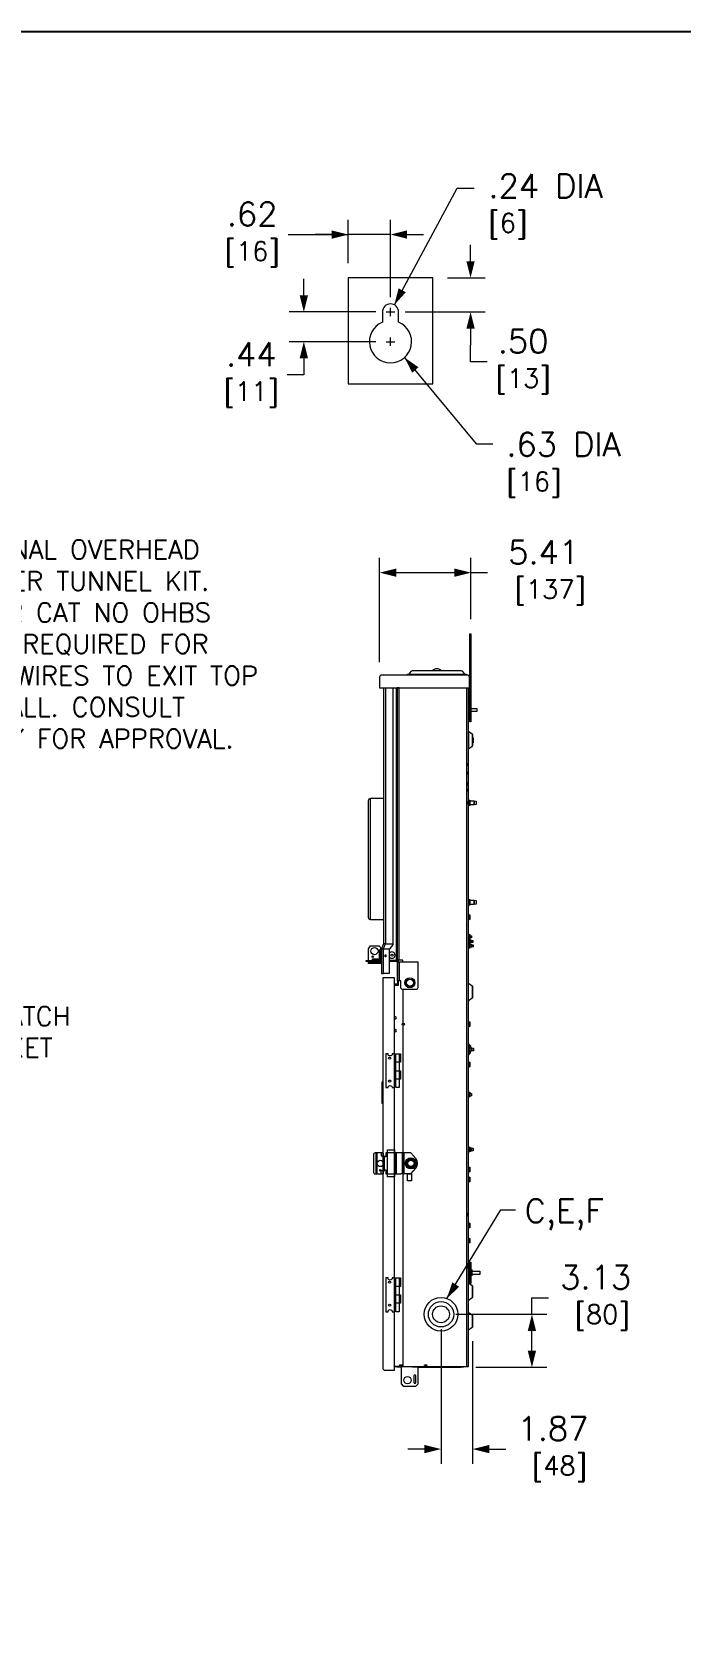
# Model space of a CAD drawing. Header units: inches. Extents: x -79 to 230, y -73 to 141.
# Drawn here: x 72.8 to 111.2, y 47.2 to 141.3 of the extents above; entities that cross this region are included whole.
import ezdxf

# ---------------------------------------------------------------- set-up
doc = ezdxf.new("R2010")
doc.units = ezdxf.units.IN
doc.header["$MEASUREMENT"] = 0
doc.linetypes.add('CENTER2', pattern=[1.125, 0.75, -0.125, 0.125, -0.125])
for name, color, linetype, lineweight in [('CENTER1', 2, 'CENTER2', 20), ('CONTINUOUS1', 7, 'Continuous', 20), ('DIM', 2, 'Continuous', 20), ('TEXT1', 3, 'Continuous', 20)]:
    doc.layers.add(name, color=color, linetype=linetype, lineweight=lineweight)
doc.layers.add('VIEWPORT', color=9, linetype='Continuous', plot=False)
doc.styles.add('RomanS', font='romans.shx')
doc.dimstyles.new('SchneiderElectric Dual Below', dxfattribs={"dimscale": 0, "dimtxt": 0.1, "dimasz": 0.07, "dimexe": 0.0625, "dimexo": 0.0625, "dimgap": 0.04, "dimtad": 0, "dimtih": 1, "dimtoh": 1, "dimrnd": 0.001, "dimzin": 4, "dimdsep": 46, "dimtxsty": 'RomanS', "dimblk": 'SEArrow', "dimcen": 0.09, "dimclrd": 256, "dimclre": 256, "dimclrt": 256, "dimadec": 0, "dimazin": 1, "dimtfac": 1, "dimtofl": 0, "dimtmove": 0, "dimatfit": 3, "dimldrblk": 'SEArrow', "dimfxl": 1, "dimtolj": 1, "dimtzin": 0, "dimlwd": -1, "dimlwe": -1, "dimarcsym": 0})

# ---------------------------------------------------------------- blocks, each defined once
blk = doc.blocks.new('SEArrow')
at = {"linetype": 'ByBlock', "lineweight": -2}
blk.add_lwpolyline([(0, 0, 0, 0.5, 0), (-1, 0, 0.5, 0.5, 0)], format="xyseb", dxfattribs=at)
blk = doc.blocks.new('*D14')
at = {"layer": 'Defpoints', "color": 0, "transparency": 16777216}
for p in [(93.426, 109.304), (98.832, 105.677), (93.426, 103.122)]:
    blk.add_point(p, dxfattribs=at)
at = {"layer": 'DIM', "transparency": 16777216}
for p, q in [((93.426, 103.997), (93.426, 110.179)), ((98.832, 106.552), (98.832, 110.179)), ((94.406, 109.304), (97.852, 109.304)), ((98.832, 109.304), (99.812, 109.304))]:
    blk.add_line(p, q, dxfattribs=at)
at = {"layer": 'DIM', "transparency": 16777216, "xscale": 0.9800000000000001, "yscale": 0.9800000000000001, "zscale": 0.9800000000000001, "rotation": 180}
blk.add_blockref('SEArrow', (93.426, 109.304), dxfattribs=at)
at = {"layer": 'DIM', "transparency": 16777216, "xscale": 0.9800000000000001, "yscale": 0.9800000000000001, "zscale": 0.9800000000000001}
blk.add_blockref('SEArrow', (98.832, 109.304), dxfattribs=at)
at = {"layer": 'DIM', "transparency": 16777216, "insert": (103.145, 109.304), "char_height": 1.4, "attachment_point": 5, "style": 'RomanS'}
blk.add_mtext('\\A1;5.41\\P{\\H0.8x; [137]', dxfattribs=at)
blk = doc.blocks.new('*D15')
at = {"layer": 'Defpoints', "color": 0, "transparency": 16777216}
for p in [(97.062, 65.38), (102.447, 65.38), (98.252, 62.246)]:
    blk.add_point(p, dxfattribs=at)
at = {"layer": 'DIM', "transparency": 16777216}
for p, q in [((102.447, 65.38), (102.447, 66.36)), ((102.447, 66.36), (103.427, 66.36)), ((97.937, 65.38), (103.322, 65.38)), ((102.447, 63.226), (102.447, 64.4)), ((99.127, 62.246), (103.322, 62.246))]:
    blk.add_line(p, q, dxfattribs=at)
at = {"layer": 'DIM', "transparency": 16777216, "xscale": 0.9800000000000001, "yscale": 0.9800000000000001, "zscale": 0.9800000000000001}
for p, rotation in [((102.447, 65.38), 90), ((102.447, 62.246), 270)]:
    blk.add_blockref('SEArrow', p, dxfattribs=dict(at, rotation=rotation))
at = {"layer": 'DIM', "transparency": 16777216, "insert": (106.227, 66.36), "char_height": 1.4, "attachment_point": 5, "style": 'RomanS'}
blk.add_mtext('\\A1;3.13\\P{\\H0.8x; [80]', dxfattribs=at)
blk = doc.blocks.new('*D16')
at = {"layer": 'Defpoints', "color": 0, "transparency": 16777216}
for p in [(97.062, 65.38), (98.936, 64.659), (98.936, 57.398)]:
    blk.add_point(p, dxfattribs=at)
at = {"layer": 'DIM', "transparency": 16777216}
for p, q in [((97.062, 64.505), (97.062, 56.523)), ((98.936, 63.784), (98.936, 56.523)), ((96.082, 57.398), (95.102, 57.398)), ((99.916, 57.398), (100.896, 57.398))]:
    blk.add_line(p, q, dxfattribs=at)
at = {"layer": 'DIM', "transparency": 16777216, "xscale": 0.9800000000000001, "yscale": 0.9800000000000001, "zscale": 0.9800000000000001}
blk.add_blockref('SEArrow', (97.062, 57.398), dxfattribs=at)
at = {"layer": 'DIM', "transparency": 16777216, "xscale": 0.9800000000000001, "yscale": 0.9800000000000001, "zscale": 0.9800000000000001, "rotation": 180}
blk.add_blockref('SEArrow', (98.936, 57.398), dxfattribs=at)
at = {"layer": 'DIM', "transparency": 16777216, "insert": (103.696, 57.398), "char_height": 1.4, "attachment_point": 5, "style": 'RomanS'}
blk.add_mtext('\\A1;1.87\\P{\\H0.8x; [48]', dxfattribs=at)
blk = doc.blocks.new('*D19')
at = {"layer": 'Defpoints', "color": 0, "transparency": 16777216}
for p in [(94.069, 124.741), (88.932, 122.981), (94.069, 122.981)]:
    blk.add_point(p, dxfattribs=at)
at = {"layer": 'DIM', "transparency": 16777216}
for p, q in [((88.932, 125.721), (88.932, 126.701)), ((93.194, 124.741), (88.057, 124.741)), ((93.194, 122.981), (88.057, 122.981)), ((88.932, 122.001), (88.932, 121.021)), ((88.932, 121.021), (87.952, 121.021))]:
    blk.add_line(p, q, dxfattribs=at)
at = {"layer": 'DIM', "transparency": 16777216, "xscale": 0.9800000000000001, "yscale": 0.9800000000000001, "zscale": 0.9800000000000001}
for p, rotation in [((88.932, 124.741), 270), ((88.932, 122.981), 90)]:
    blk.add_blockref('SEArrow', p, dxfattribs=dict(at, rotation=rotation))
at = {"layer": 'DIM', "transparency": 16777216, "insert": (85.819, 121.021), "char_height": 1.4, "attachment_point": 5, "style": 'RomanS'}
blk.add_mtext('\\A1;.44\\P{\\H0.8x;[11]}', dxfattribs=at)
blk = doc.blocks.new('*D20')
at = {"layer": 'Defpoints', "color": 0, "transparency": 16777216}
for p in [(96.569, 126.761), (94.069, 124.741), (98.812, 124.741)]:
    blk.add_point(p, dxfattribs=at)
at = {"layer": 'DIM', "transparency": 16777216}
for p, q in [((98.812, 127.741), (98.812, 128.721)), ((97.444, 126.761), (99.687, 126.761)), ((94.944, 124.741), (99.687, 124.741)), ((98.812, 123.761), (98.812, 122.781)), ((98.812, 121.799), (98.812, 122.781)), ((99.792, 121.799), (98.812, 121.799))]:
    blk.add_line(p, q, dxfattribs=at)
at = {"layer": 'DIM', "transparency": 16777216, "xscale": 0.9800000000000001, "yscale": 0.9800000000000001, "zscale": 0.9800000000000001}
for p, rotation in [((98.812, 126.761), 270), ((98.812, 124.741), 90)]:
    blk.add_blockref('SEArrow', p, dxfattribs=dict(at, rotation=rotation))
at = {"layer": 'DIM', "transparency": 16777216, "insert": (101.926, 121.799), "char_height": 1.4, "attachment_point": 5, "style": 'RomanS'}
blk.add_mtext('\\A1;.50\\P{\\H0.8x;[13]}', dxfattribs=at)
blk = doc.blocks.new('*D21')
at = {"layer": 'Defpoints', "color": 0, "transparency": 16777216}
for p in [(91.569, 129.326), (91.569, 126.761), (94.069, 124.741)]:
    blk.add_point(p, dxfattribs=at)
at = {"layer": 'DIM', "transparency": 16777216}
for p, q in [((91.569, 127.636), (91.569, 130.201)), ((94.069, 125.616), (94.069, 130.201)), ((88.002, 129.326), (91.569, 129.326)), ((90.589, 129.326), (89.609, 129.326)), ((94.069, 129.326), (91.569, 129.326)), ((95.049, 129.326), (96.029, 129.326))]:
    blk.add_line(p, q, dxfattribs=at)
at = {"layer": 'DIM', "transparency": 16777216, "xscale": 0.9800000000000001, "yscale": 0.9800000000000001, "zscale": 0.9800000000000001}
blk.add_blockref('SEArrow', (91.569, 129.326), dxfattribs=at)
at = {"layer": 'DIM', "transparency": 16777216, "xscale": 0.9800000000000001, "yscale": 0.9800000000000001, "zscale": 0.9800000000000001, "rotation": 180}
blk.add_blockref('SEArrow', (94.069, 129.326), dxfattribs=at)
at = {"layer": 'DIM', "transparency": 16777216, "insert": (85.868, 129.326), "char_height": 1.4, "attachment_point": 5, "style": 'RomanS'}
blk.add_mtext('\\A1;.62\\P{\\H0.8x;[16]}', dxfattribs=at)

msp = doc.modelspace()

# ---------------------------------------------------------------- linework, layer by layer
at = {"layer": 'CENTER1'}
for p, q in [((93.819, 124.741), (94.319, 124.741)), ((94.069, 124.491), (94.069, 124.991)), ((93.819, 122.981), (94.319, 122.981)), ((94.069, 122.731), (94.069, 123.231))]:
    msp.add_line(p, q, dxfattribs=at)
at = {"layer": 'CONTINUOUS1'}
for points in [[(91.569, 120.484), (96.569, 120.484), (96.569, 126.761), (91.569, 126.761)], [(98.776, 105.677), (98.832, 105.677), (98.832, 100.465), (98.776, 100.465)], [(95.066, 103.296), (98.566, 103.296), (98.566, 103.236), (95.066, 103.236)], [(98.832, 101.265), (99.192, 101.265), (99.192, 101.078), (98.832, 101.078)], [(98.936, 99.531), (98.976, 99.531), (98.976, 99.233), (98.936, 99.233)], [(98.592, 97.999), (98.632, 97.999), (98.632, 97.874), (98.592, 97.874)], [(98.592, 97.486), (98.632, 97.486), (98.632, 97.361), (98.592, 97.361)], [(98.592, 96.848), (98.632, 96.848), (98.632, 96.707), (98.592, 96.707)], [(98.592, 96.487), (98.632, 96.487), (98.632, 96.362), (98.592, 96.362)], [(98.592, 95.729), (98.632, 95.729), (98.632, 95.604), (98.592, 95.604)], [(98.716, 95.835), (98.767, 95.835), (98.767, 95.508), (98.716, 95.508)], [(98.767, 95.796), (99.02, 95.796), (99.02, 95.546), (98.767, 95.546)], [(99.02, 95.796), (99.14, 95.771), (99.14, 95.571), (99.02, 95.546)], [(98.716, 89.944), (98.767, 89.944), (98.767, 89.617), (98.716, 89.617)], [(98.767, 89.905), (99.02, 89.905), (99.02, 89.655), (98.767, 89.655)], [(99.02, 89.905), (99.14, 89.88), (99.14, 89.68), (99.02, 89.655)], [(98.716, 87.595), (98.767, 87.595), (98.767, 87.348), (98.716, 87.348)], [(98.767, 87.818), (98.795, 87.818), (98.795, 87.654), (98.767, 87.654)], [(98.767, 87.543), (98.873, 87.543), (98.873, 87.379), (98.767, 87.379)], [(98.795, 87.818), (98.873, 87.8), (98.873, 87.672), (98.795, 87.654)], [(98.873, 87.543), (98.951, 87.525), (98.951, 87.397), (98.873, 87.379)], [(93.752, 86.679), (93.792, 86.679), (93.792, 86.554), (93.752, 86.554)], [(98.767, 87.29), (98.886, 87.29), (98.886, 87.126), (98.767, 87.126)], [(98.886, 87.29), (98.964, 87.272), (98.964, 87.144), (98.886, 87.126)], [(92.632, 86.341), (93.411, 86.341), (93.411, 86.267), (92.632, 86.267)], [(93.008, 86.43), (93.338, 86.43), (93.338, 86.341), (93.008, 86.341)], [(94.479, 86.251), (94.576, 86.251), (94.576, 85.121), (94.479, 85.121)], [(98.767, 81.165), (98.884, 81.165), (98.884, 80.975), (98.767, 80.975)], [(98.884, 81.165), (98.992, 81.146), (98.992, 80.994), (98.884, 80.975)], [(94.296, 80.805), (94.655, 80.805), (94.655, 80.305), (94.296, 80.305)], [(94.394, 80.805), (94.582, 80.805), (94.582, 78.805), (94.394, 78.805)], [(93.582, 79.151), (93.622, 79.151), (93.622, 77.871), (93.582, 77.871)], [(94.296, 79.805), (94.655, 79.805), (94.655, 79.305), (94.296, 79.305)], [(98.767, 78.484), (98.867, 78.463), (98.867, 78.313), (98.767, 78.292)], [(93.896, 75.122), (94.296, 75.122), (94.296, 73.514), (93.896, 73.514)], [(98.767, 75.24), (98.859, 75.24), (98.859, 75.05), (98.767, 75.05)], [(98.859, 75.24), (98.967, 75.221), (98.967, 75.069), (98.859, 75.05)], [(95.082, 73.698), (95.31, 73.698), (95.31, 73.291), (95.082, 73.291)], [(98.592, 71.38), (98.632, 71.38), (98.632, 71.212), (98.592, 71.212)], [(98.592, 68.28), (98.632, 68.28), (98.632, 68.12), (98.592, 68.12)], [(98.776, 68.465), (98.832, 68.465), (98.832, 67.215), (98.776, 67.215)], [(98.882, 67.933), (99.352, 67.933), (99.352, 67.746), (98.882, 67.746)], [(94.296, 67.535), (94.655, 67.535), (94.655, 67.035), (94.296, 67.035)], [(94.394, 67.535), (94.582, 67.535), (94.582, 65.535), (94.394, 65.535)], [(94.296, 66.535), (94.655, 66.535), (94.655, 66.035), (94.296, 66.035)], [(94.328, 62.3), (94.702, 62.3), (94.702, 62.286), (94.328, 62.286)], [(94.453, 62.286), (94.702, 62.286), (94.702, 62.246), (94.453, 62.246)], [(94.631, 62.384), (94.756, 62.384), (94.756, 62.354), (94.631, 62.354)], [(95.362, 62.3), (98.412, 62.3), (98.412, 62.26), (95.362, 62.26)], [(95.702, 62.26), (98.252, 62.26), (98.252, 62.246), (95.702, 62.246)], [(96.092, 62.384), (96.217, 62.384), (96.217, 62.354), (96.092, 62.354)]]:
    msp.add_lwpolyline(points, close=True, dxfattribs=at)
for points in [[(93.589, 124.741), (93.589, 124.135, 5.00868), (94.549, 124.135), (94.549, 124.741, 1), (93.589, 124.741)], [(97.097, 103.486, 0.44405), (96.534, 103.486, 0.482588)], [(98.48, 103.296), (98.361, 103.443, 0.226277), (98.271, 103.486), (95.36, 103.486, 0.226277), (95.271, 103.443), (95.152, 103.296)], [(93.648, 102.492), (93.648, 87.314), (93.539, 87.051, 0.092793), (93.528, 86.999), (93.528, 85.57), (93.658, 85.57), (93.658, 86.999), (93.659, 87.001), (93.659, 87.04), (93.772, 87.314), (93.788, 87.311), (93.788, 102.492)], [(98.686, 101.836, 0.414214), (98.716, 101.806), (98.767, 101.806), (98.767, 101.525), (98.716, 101.525, 0.414214), (98.686, 101.495, 1.65714)], [(98.776, 102.248, 0.485278), (98.776, 102.106, -19.833852)], [(98.776, 101.954, 0.485278), (98.776, 101.811, -19.833852)], [(98.686, 101.503, 0.312895), (98.701, 101.484, -0.367368), (98.776, 101.407), (98.776, 100.937, -0.391224), (98.701, 100.86, 0.339454), (98.686, 100.841, 2.836382)], [(98.686, 99.91), (98.91, 99.751, -0.259182), (98.936, 99.694), (98.936, 99.069, -0.219859), (98.91, 99.013), (98.686, 98.854)], [(93.648, 95.979, -0.414214), (93.588, 95.919), (92.878, 95.919, 0.414214), (92.748, 95.789), (92.748, 88.899, 0.414002), (92.878, 88.769), (93.588, 88.769, -0.414214), (93.648, 88.709, 46.466568)], [(98.686, 95.478, -0.54658), (98.716, 95.508), (98.716, 95.835, -0.372714), (98.686, 95.865)], [(98.686, 89.587, -0.54658), (98.716, 89.617), (98.716, 89.944, -0.372714), (98.686, 89.974)], [(98.686, 89.07, 0.414214), (98.716, 89.04), (98.767, 89.04), (98.767, 88.759), (98.716, 88.759, 0.414214), (98.686, 88.729)], [(98.686, 87.906, 0.414214), (98.716, 87.876), (98.767, 87.876), (98.767, 87.595), (98.716, 87.595, 0.414214), (98.686, 87.565)], [(92.768, 86.341), (92.768, 87.02), (92.878, 87.21), (93.343, 87.21, -0.414214), (93.468, 87.085), (93.468, 86.16), (92.768, 86.16), (92.768, 86.267), (92.768, 86.216), (93.352, 86.216, 0.414214), (93.412, 86.276), (93.412, 86.97), (93.468, 86.97), (93.468, 86.276, -0.414214), (93.352, 86.16, -5.027339)], [(94.208, 87.302), (93.848, 87.302, -0.114782), (93.811, 87.311), (93.788, 87.311), (93.772, 87.314, 0.086601), (93.677, 87.329, 0.318473), (93.648, 87.314, 5.727928)], [(98.686, 87.378, 0.414214), (98.716, 87.348), (98.767, 87.348), (98.767, 87.067), (98.716, 87.067, 0.414214), (98.686, 87.037)], [(93.998, 86.351), (94.428, 86.351, -0.389468), (94.536, 86.251)], [(93.998, 86.294), (94.423, 86.294, -0.405786), (94.479, 86.24, 6.231193)], [(94.576, 86.251), (95.681, 86.251), (95.681, 84.717, -0.461652), (95.556, 84.611), (94.8, 84.611, -0.405694), (94.671, 84.736), (94.671, 85.121), (94.576, 85.121), (94.576, 86.251)], [(94.296, 62.072), (94.296, 85.318), (93.622, 85.318), (93.622, 62.18, 0.414214), (93.73, 62.072), (94.296, 62.072)], [(94.479, 85.121), (94.479, 84.998, -0.414214), (94.419, 84.938), (94.296, 84.938), (94.296, 84.881), (94.419, 84.881, 0.414214), (94.536, 84.998), (94.536, 85.121), (94.479, 85.121)], [(98.686, 84.999, 0.152936), (98.695, 84.988), (98.91, 84.835, -0.277064), (98.936, 84.775), (98.936, 84.153, -0.219859), (98.91, 84.097), (98.695, 83.944, 0.112569), (98.686, 83.931, 2.08796)], [(98.686, 82.728, 0.414214), (98.716, 82.698), (98.767, 82.698), (98.767, 82.417), (98.716, 82.417, 0.414214), (98.686, 82.387)], [(98.686, 81.411, 0.095397), (98.704, 81.384), (98.778, 81.311, -0.198912), (98.811, 81.23), (98.811, 81.165)], [(98.686, 81.241, 0.414214), (98.716, 81.211), (98.767, 81.211), (98.767, 80.93), (98.716, 80.93, 0.414214), (98.686, 80.9)], [(98.686, 80.73, -0.095397), (98.704, 80.757), (98.778, 80.83, 0.198912), (98.811, 80.911), (98.811, 80.975)], [(98.686, 80.344, 0.414214), (98.716, 80.314), (98.767, 80.314), (98.767, 80.033), (98.716, 80.033, 0.414214), (98.686, 80.003)], [(98.686, 78.566, 0.414214), (98.716, 78.536), (98.767, 78.536), (98.767, 78.255), (98.716, 78.255, 0.414214), (98.686, 78.225)], [(98.686, 75.316, 0.414214), (98.716, 75.286), (98.767, 75.286), (98.767, 75.005), (98.716, 75.005, 0.414214), (98.686, 74.975)], [(93.663, 74.912), (93.637, 74.94), (93.158, 74.94, 0.397121), (93.062, 74.815), (93.062, 73.82, 0.40181), (93.158, 73.695), (93.637, 73.695), (93.663, 73.724), (93.663, 73.862, -0.038728), (93.665, 73.884), (93.665, 73.888), (93.721, 73.888), (93.721, 73.928), (93.795, 73.928), (93.795, 73.695), (93.896, 73.695), (94.672, 73.695), (94.692, 73.715), (95.293, 73.715), (95.565, 74.028, 0.374666), (95.565, 74.608), (95.275, 74.94), (93.795, 74.94), (93.795, 74.708), (93.721, 74.708), (93.721, 74.748), (93.665, 74.748), (93.665, 74.753, -0.059203), (93.663, 74.774), (93.663, 74.912)], [(98.686, 74.122, 0.414214), (98.716, 74.092), (98.767, 74.092), (98.767, 73.811), (98.716, 73.811, 0.414214), (98.686, 73.781)], [(98.686, 73.535, 0.414214), (98.716, 73.505), (98.767, 73.505), (98.767, 73.224), (98.716, 73.224, 0.414214), (98.686, 73.194)], [(98.686, 70.816, 0.414214), (98.716, 70.786), (98.767, 70.786), (98.767, 70.505), (98.716, 70.505, 0.414214), (98.686, 70.475)], [(98.686, 69.907, 0.414214), (98.716, 69.877), (98.767, 69.877), (98.767, 69.622), (98.716, 69.622, 0.395358), (98.686, 69.592)], [(98.686, 68.171, 0.361365), (98.701, 68.152), (98.721, 68.146, -0.326409), (98.776, 68.078)], [(98.776, 67.911, 0.485278), (98.776, 67.769, -2.110724)], [(98.832, 67.962, -0.080129), (98.882, 68.027), (98.882, 67.652, -0.080212), (98.832, 67.718, 0.927422)], [(98.686, 67.509, -0.348609), (98.701, 67.528), (98.721, 67.533, 0.339454), (98.776, 67.605)], [(98.767, 67.57), (98.767, 67.505), (98.716, 67.505), (98.716, 67.532), (98.716, 67.505, 0.327213), (98.686, 67.482, -0.76164)], [(98.686, 67.251, 0.152936), (98.695, 67.239), (98.91, 67.086, -0.277064), (98.936, 67.026), (98.936, 66.405, -0.219859), (98.91, 66.348), (98.695, 66.196, 0.112569), (98.686, 66.182, 2.08796)], [(98.686, 65.505, 0.152936), (98.695, 65.494), (98.91, 65.341, -0.277064), (98.936, 65.281), (98.936, 64.659, -0.219859), (98.91, 64.603), (98.695, 64.45, 0.112569), (98.686, 64.437, 2.08796)]]:
    msp.add_lwpolyline(points, format="xyb", dxfattribs=at)
for points in [[(98.74, 102.492), (98.74, 103.122, 0.414214), (98.626, 103.236), (93.54, 103.236, 0.414214), (93.426, 103.122), (93.426, 102.492)], [(94.296, 80.805), (94.172, 80.805, -1), (93.922, 80.805), (93.796, 80.805), (93.796, 78.805), (93.922, 78.805, -1), (94.172, 78.805), (94.296, 78.805)], [(94.296, 67.535), (94.172, 67.535, -1), (93.922, 67.535), (93.796, 67.535), (93.796, 65.535), (93.922, 65.535, -1), (94.172, 65.535), (94.296, 65.535)], [(95.574, 61.728, 1), (95.449, 61.728), (95.449, 61.353, 1), (95.574, 61.353)]]:
    msp.add_lwpolyline(points, format="xyb", close=True, dxfattribs=at)
for points in [[(94.208, 102.492), (94.208, 87.282), (94.025, 87.019), (93.998, 87.001), (93.998, 85.57), (93.658, 85.57)], [(94.296, 62.3), (98.686, 62.3), (98.686, 102.492)], [(94.581, 86.351), (94.581, 102.492), (94.473, 102.492), (94.473, 86.351), (94.416, 86.351), (94.416, 102.492)], [(98.572, 102.492), (98.572, 62.3)], [(98.716, 101.806), (98.716, 101.525)], [(98.721, 101.478), (98.721, 100.858)], [(98.695, 99.904), (98.695, 98.86)], [(98.91, 99.751), (98.91, 99.013)], [(92.878, 88.769), (92.878, 95.919)], [(98.716, 88.759), (98.716, 89.04)], [(98.716, 87.595), (98.716, 87.876)], [(93.998, 87.001), (93.528, 87.001)], [(98.716, 87.067), (98.716, 87.348)], [(94.419, 86.351), (94.419, 86.294)], [(94.799, 86.251), (94.799, 86.351), (94.428, 86.351)], [(94.536, 86.251), (94.536, 86.351)], [(94.296, 84.874), (94.536, 84.874), (94.536, 84.998)], [(98.91, 84.835), (98.91, 84.097)], [(94.8, 84.611), (94.799, 62.3)], [(98.716, 82.417), (98.716, 82.698)], [(98.704, 81.384), (98.704, 81.213)], [(98.716, 80.93), (98.716, 81.211)], [(98.778, 81.311), (98.778, 81.165)], [(98.778, 80.83), (98.778, 80.975)], [(98.704, 80.757), (98.704, 80.927)], [(98.716, 80.033), (98.716, 80.314)], [(98.716, 78.255), (98.716, 78.536)], [(93.263, 74.94), (93.263, 73.695), (93.224, 73.695), (93.224, 74.94), (93.19, 74.94), (93.19, 73.695)], [(93.519, 74.94), (93.525, 74.764), (93.665, 74.708), (93.721, 74.708)], [(93.527, 74.764), (93.651, 74.762)], [(93.721, 73.928), (93.721, 74.708)], [(94.395, 74.94), (94.395, 73.695), (94.373, 73.695), (94.373, 74.94), (94.348, 74.94), (94.348, 73.695)], [(94.856, 74.94), (94.856, 73.715), (94.836, 73.715), (94.836, 74.94), (94.811, 74.94), (94.811, 73.715), (94.789, 73.715), (94.789, 74.94)], [(98.716, 75.005), (98.716, 75.286)], [(93.519, 73.695), (93.525, 73.874), (93.665, 73.928), (93.721, 73.928)], [(98.716, 73.811), (98.716, 74.092)], [(98.716, 73.224), (98.716, 73.505)], [(98.716, 70.505), (98.716, 70.786)], [(98.716, 69.622), (98.716, 69.877)], [(98.701, 68.152), (98.701, 67.528)], [(98.721, 67.533), (98.721, 68.146)], [(98.91, 67.086), (98.91, 66.348)], [(98.91, 65.341), (98.91, 64.603)], [(94.702, 62.3), (94.702, 61.255), (94.827, 61.13), (95.577, 61.13), (95.702, 61.255), (95.702, 62.26)]]:
    msp.add_lwpolyline(points, dxfattribs=at)
for centre, radius in [((93.118, 86.89), 0.21), ((93.018, 86.56), 0.045), ((94.153, 86.651), 0.0635), ((95.22, 85.017), 0.299), ((95.22, 85.017), 0.287), ((95.22, 85.017), 0.219), ((95.22, 85.017), 0.207), ((94.826, 82.558), 0.0625), ((94.016, 80.555), 0.0625), ((94.016, 79.195), 0.0625), ((93.465, 74.318), 0.19), ((95.275, 74.318), 0.33), ((95.275, 74.318), 0.291), ((95.275, 74.318), 0.244), ((95.275, 74.318), 0.218), ((95.275, 74.318), 0.187), ((93.465, 73.912), 0.0465), ((94.016, 67.285), 0.0625), ((94.016, 65.925), 0.0625), ((97.062, 65.38), 1), ((97.062, 65.38), 0.75), ((97.062, 65.38), 0.5), ((95.072, 61.48), 0.219)]:
    msp.add_circle(centre, radius, dxfattribs=at)
for centre, radius, start, end in [((94.153, 86.651), 0.188, 214.24217, 145.75783), ((94.356, 82.938), 0.0625, 196.28909, 163.71091), ((94.356, 82.178), 0.0625, 196.28909, 163.71091)]:
    msp.add_arc(centre, radius, start, end, dxfattribs=at)
at = {"layer": 'DIM'}
for points in [[(94.297, 125.164), (98.021, 132.071), (99.021, 132.071)], [(94.895, 122.043), (99.141, 116.942), (100.141, 116.942)]]:
    msp.add_lwpolyline(points, dxfattribs=at)
at = {"layer": 'TEXT1'}
msp.add_lwpolyline([(97.405, 66.319), (100.606, 71.574), (101.483, 71.574)], dxfattribs=at)
at = {"layer": 'VIEWPORT'}
msp.add_lwpolyline([(0, 0), (112.035, 0), (112.035, 12.768), (229.6, 12.768), (229.6, 141.336), (0, 141.336)], close=True, dxfattribs=at)

# ---------------------------------------------------------------- block references
at = {"layer": 'DIM'}
for p, xscale, yscale, zscale, rotation in [((94.297, 125.164), 0.980000000000012, 0.980000000000012, 0.980000000000012, 241.6679864377039), ((94.895, 122.043), 0.9800000000000045, 0.9800000000000045, 0.9800000000000045, 131.3560428742333)]:
    msp.add_blockref('SEArrow', p, dxfattribs=dict(at, xscale=xscale, yscale=yscale, zscale=zscale, rotation=rotation))
at = {"layer": 'TEXT1', "xscale": 0.9799999999999955, "yscale": 0.9799999999999955, "zscale": 0.9799999999999955, "rotation": 237.3234617207397}
msp.add_blockref('SEArrow', (97.405, 66.319), dxfattribs=at)

# ---------------------------------------------------------------- texts
at = {"color": 1, "char_height": 0.1, "attachment_point": 1, "style": 'RomanS'}
for insert in [(98.675, 132.588), (99.897, 118.774), (95.792, 72.806)]:
    msp.add_mtext('\\A1;', dxfattribs=dict(at, insert=insert))
at = {"layer": 'DIM', "char_height": 1.4, "attachment_point": 1, "style": 'RomanS'}
for s, insert in [('\\A1;.24 DIA\\P{\\H0.8x;[6]}', (99.869, 132.909)), ('\\A1;.63 DIA\\P{\\H0.8x;[16]}', (100.932, 117.598))]:
    msp.add_mtext(s, dxfattribs=dict(at, insert=insert))
at = {"layer": 'TEXT1', "attachment_point": 1, "style": 'RomanS'}
for s, insert, char_height in [('OPTIONAL OVERHEAD\\PBARRIER TUNNEL KIT.\\PORDER CAT NO OHBS\\PWHEN REQUIRED FOR \\PLOAD WIRES TO EXIT TOP\\PENDWALL. CONSULT\\PUTILITY FOR APPROVAL.', (67.301, 111.237), 1.12), ('METER COVER LATCH\\PAND SEAL BRACKET', (59.456, 83.597), 1.12), ('\\A1;C,E,F', (102.024, 72.21), 1.4)]:
    msp.add_mtext(s, dxfattribs=dict(at, insert=insert, char_height=char_height))

# ---------------------------------------------------------------- dimensions: what is measured, and where the dimension line sits
at = {"layer": 'DIM'}
dim = msp.add_linear_dim(base=(91.569, 129.326), p1=(94.069, 124.741), p2=(91.569, 126.761), text='.62\\P{\\H0.8x;[16]}', dimstyle='SchneiderElectric Dual Below', override={"dimscale": 14, "dimpost": '\\P{\\H0.8x;', "dimtmove": 1}, dxfattribs=at)
dim.commit()
dim.dimension.update_dxf_attribs({"geometry": '*D21', "text_midpoint": (85.868, 128.807), "dimtype": 160})
dim = msp.add_linear_dim(base=(98.812, 124.741), p1=(96.569, 126.761), p2=(94.069, 124.741), angle=90, text='.50\\P{\\H0.8x;[13]}', dimstyle='SchneiderElectric Dual Below', override={"dimscale": 14, "dimpost": '\\P{\\H0.8x;', "dimtmove": 1}, dxfattribs=at)
dim.commit()
dim.dimension.update_dxf_attribs({"geometry": '*D20', "text_midpoint": (100.543, 121.799), "dimtype": 160})
dim = msp.add_linear_dim(base=(88.932, 122.981), p1=(94.069, 124.741), p2=(94.069, 122.981), angle=90, text='.44\\P{\\H0.8x;[11]}', dimstyle='SchneiderElectric Dual Below', override={"dimscale": 14, "dimpost": '\\P{\\H0.8x;'}, dxfattribs=at)
dim.commit()
dim.dimension.update_dxf_attribs({"geometry": '*D19', "text_midpoint": (85.819, 121.021)})
dim = msp.add_linear_dim(base=(93.426, 109.304), p1=(98.832, 105.677), p2=(93.426, 103.122), dimstyle='SchneiderElectric Dual Below', override={"dimscale": 14, "dimpost": '\\P{\\H0.8x;'}, dxfattribs=at)
dim.commit()
dim.dimension.update_dxf_attribs({"geometry": '*D14', "text_midpoint": (103.145, 109.304), "dimtype": 160})
dim = msp.add_linear_dim(base=(102.447, 65.38), p1=(98.252, 62.246), p2=(97.062, 65.38), angle=90, dimstyle='SchneiderElectric Dual Below', override={"dimscale": 14, "dimpost": '\\P{\\H0.8x;'}, dxfattribs=at)
dim.commit()
dim.dimension.update_dxf_attribs({"geometry": '*D15', "text_midpoint": (106.227, 66.36)})
dim = msp.add_linear_dim(base=(98.936, 57.398), p1=(97.062, 65.38), p2=(98.936, 64.659), dimstyle='SchneiderElectric Dual Below', override={"dimscale": 14, "dimpost": '\\P{\\H0.8x;'}, dxfattribs=at)
dim.commit()
dim.dimension.update_dxf_attribs({"geometry": '*D16', "text_midpoint": (103.696, 57.398)})

doc.saveas('drawing.dxf')
